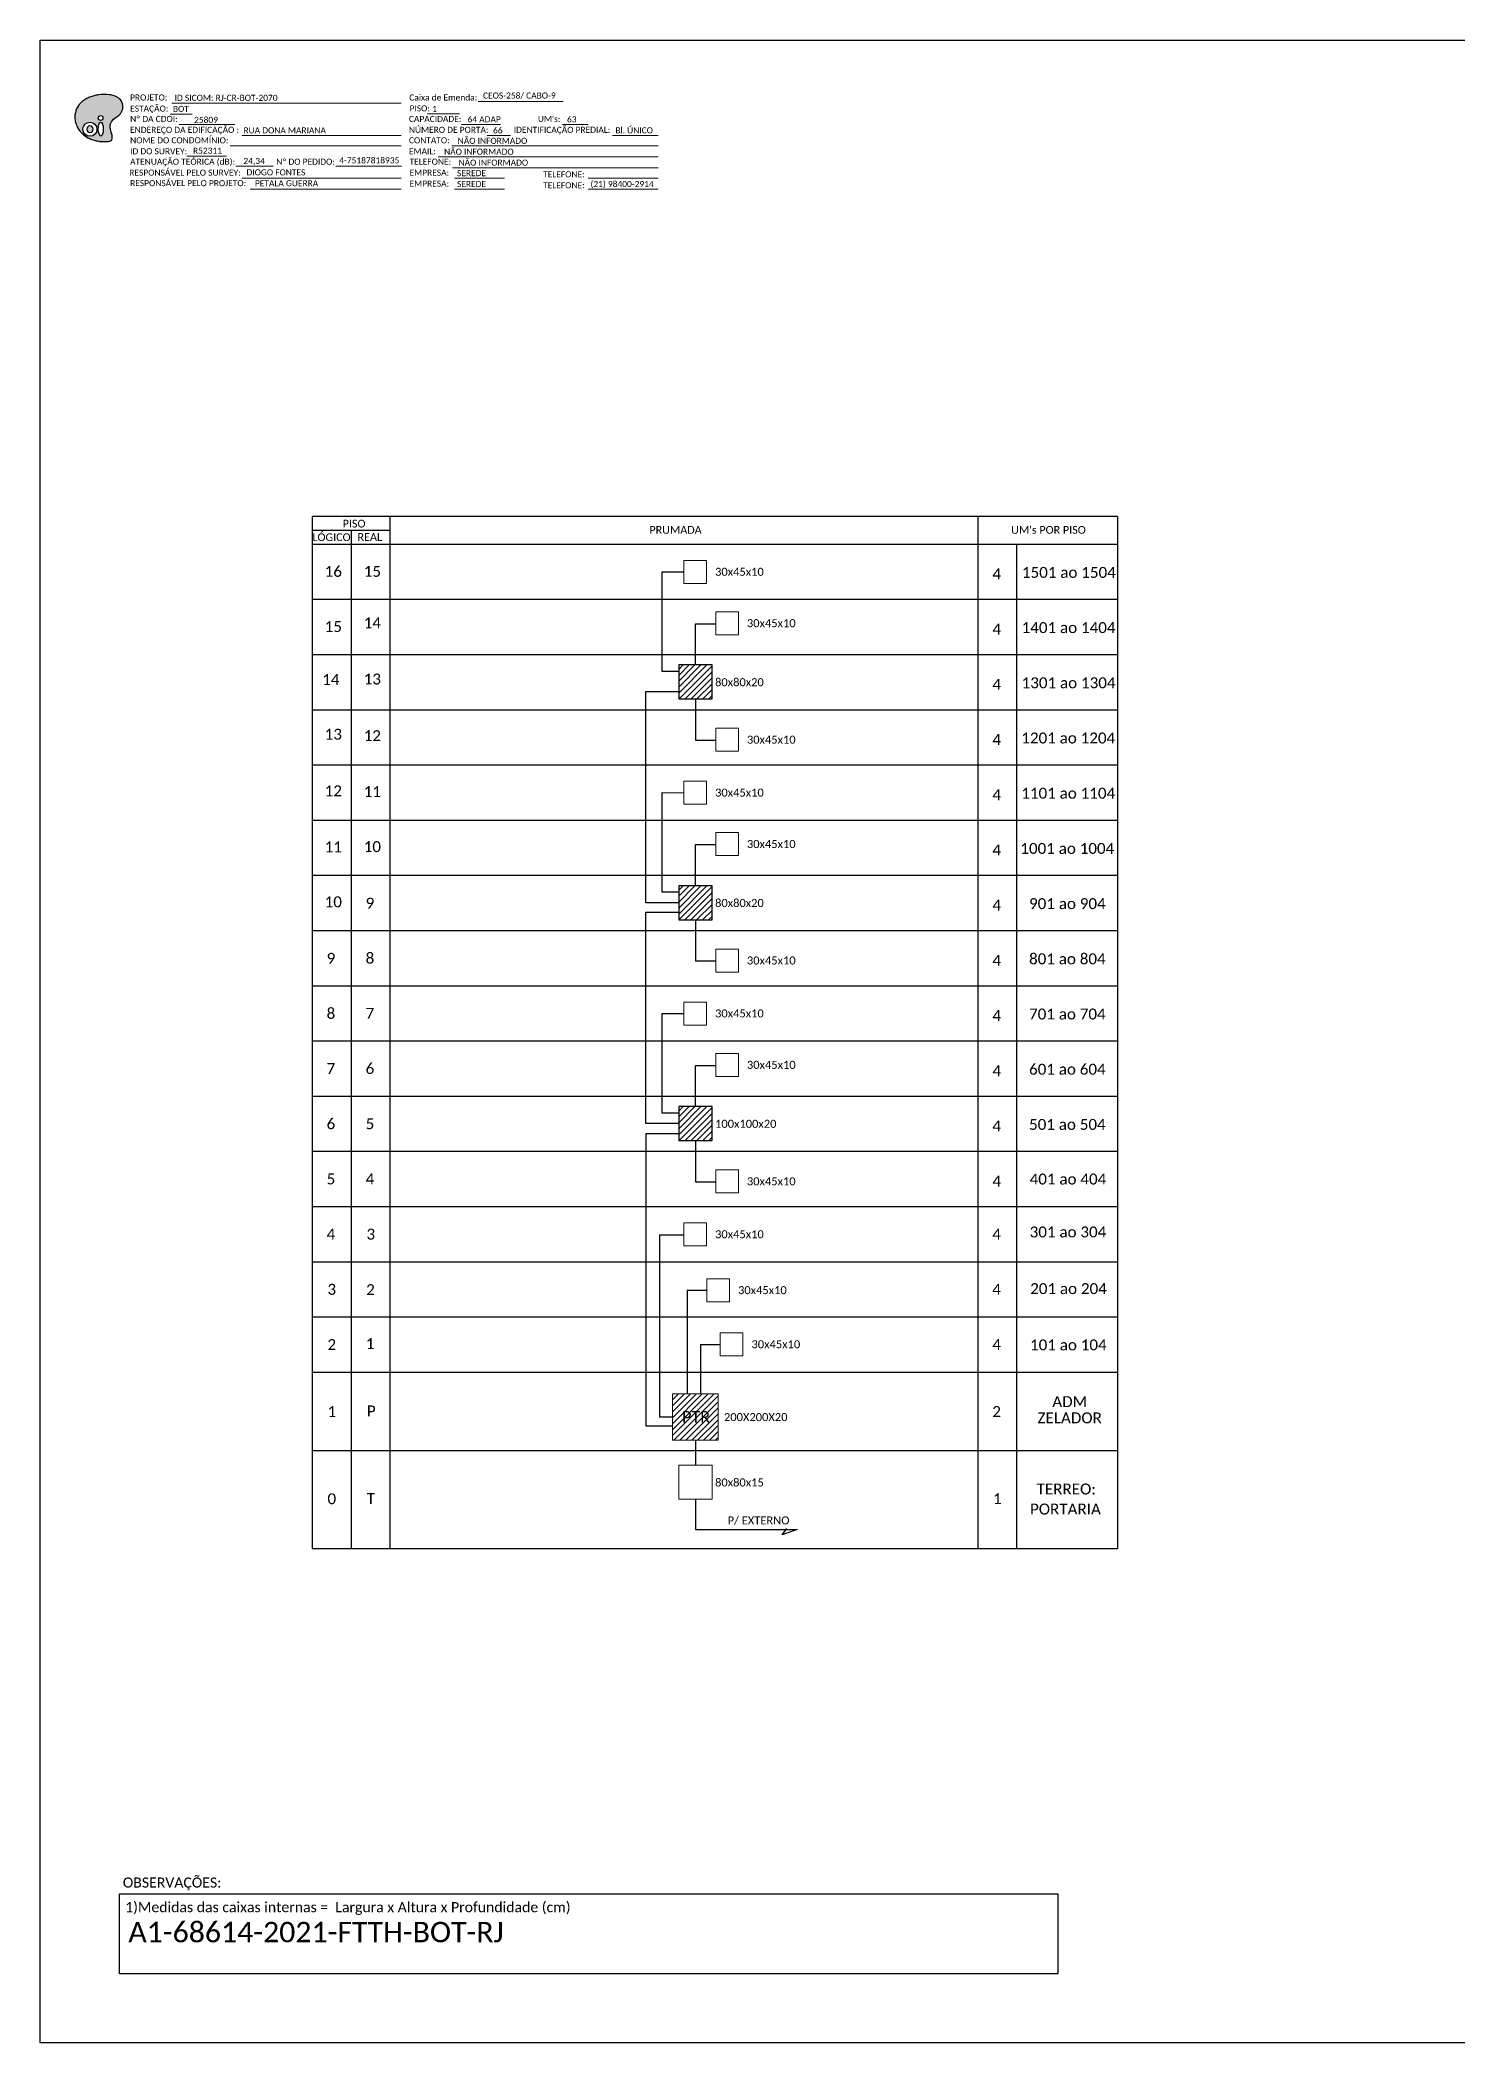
# Model space of a CAD drawing. Extents: x -4 to 1788, y 1 to 595.
# Drawn here: x 947 to 1368, y 1 to 595 of the extents above; entities that cross this region are included whole.
import ezdxf
from ezdxf.enums import TextEntityAlignment as Align

# ---------------------------------------------------------------- set-up
doc = ezdxf.new("R2010")
doc.units = 0
doc.styles.add('MtXpl_Calibri', font='calibri.ttf')
doc.styles.add('WMF-Calibri0', font='calibri.ttf')

# ---------------------------------------------------------------- blocks, each defined once
blk = doc.blocks.new('OI')
h = blk.add_hatch(color=40)
edge = h.paths.add_edge_path()
edge.add_spline(control_points=[(4.35, -0.67), (3.92, -0.99), (3.26, -1.5), (2.81, -2.59), (2.9, -3.5), (3.06, -4.27), (3.31, -4.85), (3.37, -5.39), (3.4, -5.88), (3.2, -6.4), (2.54, -6.61), (1.65, -6.63), (0.55, -6.67), (-0.56, -6.42), (-1.61, -6.14), (-2.77, -5.61), (-3.92, -4.77), (-4.89, -3.7), (-5.34, -2.65), (-5.6, -1.94), (-5.85, -0.96), (-5.71, 0.47), (-5.1, 2.02), (-4.14, 3.02), (-3.3, 3.61), (-2.37, 4.16), (-1.36, 4.44), (-0.56, 4.7), (0.79, 4.85), (2.24, 4.97), (3.79, 4.57), (4.67, 4.21), (5.44, 3.65), (5.76, 2.99), (6.03, 2.21), (6.01, 1.46), (5.72, 0.64), (5.31, 0.08), (4.88, -0.38), (4.51, -0.55), (4.35, -0.67)], knot_values=[0, 0, 0, 0, 1.60434, 2.417191, 3.427595, 4.282808, 4.776746, 5.304182, 5.888771, 6.258406, 6.858137, 7.79129, 8.986195, 10.124242, 11.187857, 12.242908, 13.953784, 15.414161, 16.515391, 17.349188, 17.675853, 19.552021, 21.515531, 22.568638, 23.63245, 24.621084, 25.782718, 26.745347, 27.142653, 29.870543, 31.004649, 31.921532, 32.709589, 33.801391, 34.042471, 35.192333, 35.971461, 36.628871, 37.254359, 37.836911, 37.836911, 37.836911, 37.836911], degree=3, periodic=0)
h.paths.add_polyline_path([(1.13, -0.87, -1), (-0.04, -0.87, -1)], flags=16)
edge = h.paths.add_edge_path(flags=16)
edge.add_ellipse((0.56, -3.59), major_axis=(-0.02, 1.71), ratio=0.361305, start_angle=0, end_angle=360)
h.paths.add_polyline_path([(-0.36, -3.62, -1), (-3.8, -3.62, -1)], flags=16)
edge = h.paths.add_edge_path(flags=0)
edge.add_ellipse((-2.08, -3.62), major_axis=(0, 0.885), ratio=0.758294, start_angle=0, end_angle=360)
at = {"color": 40}
for centre, radius in [((-2.08, -3.62), 1.72), ((0.54, -0.87), 0.587)]:
    blk.add_circle(centre, radius, dxfattribs=at)
blk.add_ellipse((-2.08, -3.62), major_axis=(0, 0.885), ratio=0.758294, start_param=-3.141592653589792, end_param=3.141592653589792, dxfattribs=at)
blk.add_ellipse((0.56, -3.59), major_axis=(-0.02, 1.71), ratio=0.361305, dxfattribs=at)
at = {"color": 40, "start_tangent": (-0.800898, -0.598801), "end_tangent": (-0.800898, -0.598801)}
blk.add_spline([(4.35, -0.67), (3.2, -1.78), (2.9, -2.54), (2.92, -3.55), (3.12, -4.38), (3.28, -4.85), (3.37, -5.37), (3.35, -5.95), (3.2, -6.29), (2.66, -6.55), (1.73, -6.63), (0.54, -6.62), (-0.58, -6.41), (-1.6, -6.11), (-2.56, -5.67), (-3.95, -4.67), (-4.89, -3.56), (-5.37, -2.56), (-5.64, -1.78), (-5.72, -1.46), (-5.63, 0.42), (-4.84, 2.22), (-4.13, 2.99), (-3.27, 3.62), (-2.4, 4.09), (-1.3, 4.47), (-0.37, 4.72), (0.02, 4.77), (2.75, 4.8), (3.85, 4.53), (4.69, 4.16), (5.31, 3.68), (5.85, 2.73), (5.93, 2.5), (5.94, 1.35), (5.67, 0.62), (5.29, 0.08), (4.84, -0.36), (4.35, -0.67)], degree=3, dxfattribs=at)

msp = doc.modelspace()

# ---------------------------------------------------------------- hatches: boundary and pattern name
h = msp.add_hatch()
h.set_pattern_fill('ANSI31', color=1, scale=10, style=0)
h.set_pattern_definition([(45, (519.8397, 14.3489), (-0.8838835, 0.8838835), [])])
h.paths.add_polyline_path([(1146.75, 409.92), (1136.85, 409.92), (1136.85, 399.9), (1146.75, 399.9)])
h.paths.add_polyline_path([(1143.34, 402.66), (1143.34, 407.81)], flags=16)
h = msp.add_hatch()
h.set_pattern_fill('ANSI31', color=1, scale=10, style=0)
h.set_pattern_definition([(45, (519.8397, -51.1386), (-0.8838835, 0.8838835), [])])
h.paths.add_polyline_path([(1146.75, 344.43), (1136.85, 344.43), (1136.85, 334.42), (1146.75, 334.42)])
h.paths.add_polyline_path([(1143.34, 337.18), (1143.34, 342.33)], flags=16)
h = msp.add_hatch()
h.set_pattern_fill('ANSI31', color=1, scale=10, style=0)
h.set_pattern_definition([(45, (519.8397, -116.6261), (-0.8838835, 0.8838835), [])])
h.paths.add_polyline_path([(1146.75, 278.94), (1136.85, 278.94), (1136.85, 268.93), (1146.75, 268.93)])
h.paths.add_polyline_path([(1143.34, 271.69), (1143.34, 276.84)], flags=16)
h = msp.add_hatch()
h.set_pattern_fill('ANSI31', color=1, scale=10, style=0)
h.set_pattern_definition([(45, (523.3934, -203.9745), (-0.8838835, 0.8838835), [])])
h.paths.add_polyline_path([(1135.01, 179.99), (1148.58, 179.99), (1148.58, 193.75), (1135.01, 193.75)])
h.paths.add_polyline_path([(1137.02, 184.34), (1147.1, 184.34), (1147.1, 189.49), (1137.02, 189.49)], flags=24)

# ---------------------------------------------------------------- linework, layer by layer
at = {"color": 7}
msp.add_lwpolyline([(947.45, 595.26), (1788.45, 595.26), (1788.45, 1.26), (947.45, 1.26)], close=True, dxfattribs=at)
at = {"color": 7, "lineweight": 0}
for points in [[(986.56, 576.58), (1054.58, 576.58)], [(1077.42, 577.07), (1102.55, 577.07)], [(986.05, 573.3), (992.6, 573.3)], [(1062.38, 573.34), (1071.86, 573.34)], [(988.71, 570.23), (1005.26, 570.23)], [(1007.28, 566.99), (1054.58, 566.99)], [(1072.43, 570.23), (1084.04, 570.23)], [(1080.01, 566.99), (1086.95, 566.99)], [(1102.37, 570.23), (1110.03, 570.23)], [(1117.18, 566.99), (1130.74, 566.99)], [(991.03, 560.82), (1002.72, 560.82)], [(1003.87, 563.88), (1054.58, 563.88)], [(1065.5, 560.64), (1130.77, 560.64)], [(1069.54, 563.88), (1130.77, 563.88)], [(1005.56, 557.85), (1016.56, 557.85)], [(1007.28, 554.29), (1054.58, 554.29)], [(1035.22, 557.85), (1054.6, 557.85)], [(1069.79, 557.41), (1130.77, 557.41)], [(1070.4, 554.29), (1085.19, 554.29)], [(1110, 554.29), (1130.77, 554.29)], [(1009.77, 551.06), (1054.58, 551.06)], [(1070.4, 551.06), (1085.19, 551.06)], [(1110, 551.06), (1130.77, 551.06)]]:
    msp.add_lwpolyline(points, dxfattribs=at)
at = {"color": 0}
for points in [[(1267, 454), (1028.18, 454)], [(1028.18, 449.89), (1051.33, 449.89)], [(1028.18, 445.78), (1267, 445.78)]]:
    msp.add_lwpolyline(points, dxfattribs=at)
for points in [[(1028.18, 454), (1028.18, 147.88)], [(1051.33, 147.88), (1051.33, 454)], [(1225.56, 454), (1225.56, 147.88)], [(1267, 454), (1267, 147.88)], [(1039.75, 449.89), (1039.75, 147.88)], [(1237.14, 147.88), (1237.14, 445.78)], [(1028.18, 429.41), (1267, 429.41)], [(1028.18, 413.03), (1267, 413.03)], [(1028.18, 396.66), (1267, 396.66)], [(1028.18, 380.29), (1267, 380.29)], [(1028.18, 363.92), (1267, 363.92)], [(1028.18, 347.55), (1267, 347.55)], [(1028.18, 331.18), (1267, 331.18)], [(1028.18, 314.8), (1267, 314.8)], [(1028.18, 298.43), (1267, 298.43)], [(1028.18, 282.06), (1267, 282.06)], [(1028.18, 265.69), (1267, 265.69)], [(1028.18, 249.32), (1267, 249.32)], [(1028.18, 232.94), (1267, 232.94)], [(1028.18, 216.57), (1267, 216.57)], [(1028.18, 200.2), (1267, 200.2)], [(1028.18, 176.94), (1267, 176.94)], [(1028.18, 147.88), (1267, 147.88)]]:
    msp.add_lwpolyline(points)
at = {"lineweight": 0}
for points in [[(1145.12, 440.94), (1138.4, 440.94), (1138.4, 434.12), (1145.12, 434.12)], [(1154.56, 425.69), (1147.84, 425.69), (1147.84, 418.87), (1154.56, 418.87)], [(1154.56, 391.15), (1147.84, 391.15), (1147.84, 384.33), (1154.56, 384.33)], [(1145.12, 375.45), (1138.4, 375.45), (1138.4, 368.64), (1145.12, 368.64)], [(1154.56, 360.2), (1147.84, 360.2), (1147.84, 353.39), (1154.56, 353.39)], [(1154.56, 325.66), (1147.84, 325.66), (1147.84, 318.85), (1154.56, 318.85)], [(1145.12, 309.97), (1138.4, 309.97), (1138.4, 303.15), (1145.12, 303.15)], [(1154.56, 294.71), (1147.84, 294.71), (1147.84, 287.9), (1154.56, 287.9)], [(1154.56, 260.17), (1147.84, 260.17), (1147.84, 253.36), (1154.56, 253.36)], [(1145.12, 244.48), (1138.4, 244.48), (1138.4, 237.66), (1145.12, 237.66)], [(1151.94, 227.9), (1145.21, 227.9), (1145.21, 221.08), (1151.94, 221.08)], [(1155.92, 211.84), (1149.2, 211.84), (1149.2, 205.03), (1155.92, 205.03)], [(1146.75, 172.58), (1136.85, 172.58), (1136.85, 162.54), (1146.75, 162.54)]]:
    msp.add_lwpolyline(points, close=True, dxfattribs=at)
at = {"color": 3}
for points in [[(1136.85, 407.98), (1131.95, 407.98), (1131.95, 437.56), (1138.4, 437.53)], [(1141.8, 409.92), (1141.8, 422.17), (1147.84, 422.17)], [(1136.85, 339.41), (1127.14, 339.41), (1127.14, 402.1), (1136.85, 402.1)], [(1141.8, 399.88), (1141.8, 387.63), (1147.84, 387.63)], [(1136.85, 342.5), (1131.95, 342.5), (1131.95, 372.07), (1138.4, 372.04)], [(1141.8, 344.43), (1141.8, 356.68), (1147.84, 356.68)], [(1136.85, 273.92), (1127.14, 273.92), (1127.14, 336.61), (1136.85, 336.61)], [(1141.8, 334.39), (1141.8, 322.14), (1147.84, 322.14)], [(1136.85, 277.01), (1131.95, 277.01), (1131.95, 306.58), (1138.4, 306.56)], [(1141.8, 278.94), (1141.8, 291.19), (1147.84, 291.19)], [(1136.85, 270.84), (1127.14, 270.84), (1127.14, 184.26), (1135.01, 184.26)], [(1141.8, 268.9), (1141.8, 256.65), (1147.84, 256.65)], [(1135.01, 186.87), (1131.25, 186.87), (1131.25, 240.96), (1138.4, 240.96)], [(1139.35, 224.49), (1139.35, 193.75)], [(1139.35, 224.49), (1145.21, 224.49)], [(1143.33, 208.43), (1143.33, 193.75)], [(1143.33, 208.43), (1149.2, 208.43)], [(1141.8, 179.99), (1141.8, 172.58)]]:
    msp.add_lwpolyline(points, dxfattribs=at)
at = {"color": 1}
for points in [[(1146.75, 409.92), (1136.85, 409.92), (1136.85, 399.88), (1146.75, 399.88)], [(1146.75, 344.43), (1136.85, 344.43), (1136.85, 334.39), (1146.75, 334.39)], [(1146.75, 278.94), (1136.85, 278.94), (1136.85, 268.9), (1146.75, 268.9)]]:
    msp.add_lwpolyline(points, close=True, dxfattribs=at)
at = {"color": 1, "lineweight": 0}
msp.add_lwpolyline([(1135.01, 193.75), (1148.58, 193.75), (1148.58, 179.99), (1135.01, 179.99)], close=True, dxfattribs=at)
at = {"color": 1}
for points in [[(1141.8, 162.54), (1141.8, 153.56), (1171.94, 153.56)], [(1167.52, 151.96), (1168.93, 153.79)], [(1171.94, 153.56), (1167.52, 151.96)]]:
    msp.add_lwpolyline(points, dxfattribs=at)
at = {"color": 0}
msp.add_lwpolyline([(971.02, 45.46), (1249.27, 45.46), (1249.27, 21.75), (971.02, 21.75)], close=True, dxfattribs=at)

# ---------------------------------------------------------------- block references
at = {"color": 7, "xscale": 1.213923925163967, "yscale": 1.213923925163967, "zscale": 1.213923925163967, "rotation": 0.1532896023949059}
msp.add_blockref('OI', (964.76, 573.2), dxfattribs=at)

# ---------------------------------------------------------------- texts
at = {"color": 7, "lineweight": 0, "style": 'WMF-Calibri0'}
for s, height, p in [('PROJETO:', 1.793, (974.16, 577.33)), ('ESTAÇÃO:', 1.793, (974.16, 574.05)), ('Caixa de Emenda:', 1.7927, (1056.96, 577.33)), ('Nº DA CDOI:', 1.7927, (974.16, 570.98)), ('CAPACIDADE:', 1.7927, (1056.85, 570.98)), ('PISO:', 1.793, (1057.03, 574.09)), ("UM's:", 1.793, (1095.1, 570.98)), ('ENDEREÇO DA EDIFICAÇÃO :', 1.7927, (974.16, 567.74)), ('NOME DO CONDOMÍNIO:', 1.7927, (974.16, 564.63)), ('CONTATO:', 1.793, (1056.85, 564.63)), ('NÚMERO DE PORTA:', 1.7927, (1056.85, 567.74)), ('IDENTIFICAÇÃO PREDIAL:', 1.7927, (1087.94, 567.74)), ('ATENUAÇÃO TEÓRICA (dB):', 1.7927, (974.16, 558.28)), ('ID DO SURVEY:', 1.7927, (974.16, 561.39)), ('Nº DO PEDIDO:', 1.7927, (1017.51, 558.28)), ('EMAIL:', 1.793, (1056.85, 561.39)), ('TELEFONE:', 1.793, (1057.04, 558.28)), ('RESPONSÁVEL PELO SURVEY:', 1.7927, (973.92, 555.04)), ('RESPONSÁVEL PELO PROJETO:', 1.7927, (974.16, 551.93)), ('EMPRESA:', 1.793, (1057.04, 555.04)), ('EMPRESA:', 1.793, (1057.04, 551.8)), ('TELEFONE:', 1.793, (1096.64, 554.54)), ('TELEFONE:', 1.793, (1096.64, 551.3))]:
    msp.add_text(s, height=height, dxfattribs=at).set_placement(p)
at = {"color": 7, "style": 'WMF-Calibri0'}
for s, height, p in [('ID SICOM: RJ-CR-BOT-2070', 1.7927, (987.36, 577.23)), ('CEOS-258/ CABO-9', 1.7927, (1078.82, 577.91)), ('BOT', 1.793, (986.84, 573.95)), ('1', 1.79, (1063.73, 573.94)), (' 64 ADAP', 1.793, (1073.6, 570.85)), ('63', 1.793, (1103.72, 570.83)), ('RUA DONA MARIANA', 1.7927, (1007.79, 567.58)), ('NÃO INFORMADO', 1.7927, (1071.32, 564.48)), ('66', 1.793, (1081.79, 567.59)), ('Bl. ÚNICO', 1.793, (1118.07, 567.59)), (' R52311', 1.793, (992.18, 561.56)), ('24,34', 1.793, (1007.75, 558.52)), ('4-75187818935', 1.7927, (1036.16, 558.69)), ('NÃO INFORMADO', 1.7927, (1067.28, 561.24)), ('NÃO INFORMADO', 1.7927, (1071.57, 558.01)), ('DIOGO FONTES', 1.7927, (1008.68, 555.13)), ('PETALA GUERRA', 1.7927, (1011.17, 551.9)), ('SEREDE', 1.793, (1071.1, 554.89)), ('SEREDE', 1.793, (1071.1, 551.66)), ('(21) 98400-2914', 1.7927, (1110.7, 551.66)), ('30x45x10', 2.373, (1147.64, 436.38)), ('1501 ao 1504', 3.24, (1238.65, 435.76)), ('30x45x10', 2.373, (1157.08, 421.13)), ('1401 ao 1404', 3.24, (1238.56, 419.39)), ('80x80x20', 2.373, (1147.64, 403.63)), ('1301 ao 1304', 3.24, (1238.56, 403.02)), ('30x45x10', 2.373, (1157.08, 386.59)), ('1201 ao 1204', 3.24, (1238.46, 386.65)), ('30x45x10', 2.373, (1147.64, 370.89)), ('1101 ao 1104', 3.24, (1238.46, 370.28)), ('30x45x10', 2.373, (1157.08, 355.64)), ('1001 ao 1004', 3.24, (1238.18, 353.9)), ('80x80x20', 2.373, (1147.64, 338.15)), ('901 ao 904', 3.24, (1240.76, 337.53)), ('30x45x10', 2.373, (1157.08, 321.1)), ('801 ao 804', 3.24, (1240.76, 321.16)), ('30x45x10', 2.373, (1147.64, 305.4)), ('701 ao 704', 3.24, (1240.76, 304.79)), ('30x45x10', 2.373, (1157.08, 290.15)), ('601 ao 604', 3.24, (1240.76, 288.42)), ('100x100x20', 2.373, (1147.64, 272.66)), ('501 ao 504', 3.24, (1240.76, 272.05)), ('30x45x10', 2.373, (1157.08, 255.61)), ('401 ao 404', 3.24, (1240.94, 255.85)), ('30x45x10', 2.373, (1147.64, 239.91)), ('301 ao 304', 3.24, (1240.94, 240.16)), ('30x45x10', 2.373, (1154.45, 223.33)), ('201 ao 204', 3.24, (1241.1, 223.35)), ('30x45x10', 2.373, (1158.44, 207.28)), ('101 ao 104', 3.24, (1241.05, 206.66)), ('ADM', 3.24, (1247.66, 189.83)), ('PTR', 3.433, (1137.87, 185.22)), ('200X200X20', 2.373, (1150.28, 185.68)), ('ZELADOR', 3.24, (1243.28, 185.01)), ('80x80x15', 2.373, (1147.64, 166.3)), ('TERREO:', 3.24, (1243, 163.93)), ('PORTARIA', 3.24, (1241.04, 157.98)), ('P/ EXTERNO', 2.373, (1151.36, 155.04))]:
    msp.add_text(s, height=height, dxfattribs=at).set_placement(p)
msp.add_text('25809', height=1.793, dxfattribs=at).set_placement((996.67, 570.69), align=Align.CENTER)
at = {"color": 0, "style": 'WMF-Calibri0'}
for s, p in [('     PISO', (1033.14, 450.7)), ('  LÓGICO', (1026.6, 446.67)), ('    REAL', (1038.36, 446.73)), ('PRUMADA', (1128.15, 448.84)), ("UM's POR PISO", (1235.45, 448.84))]:
    msp.add_text(s, height=2.3, dxfattribs=at).set_placement(p)
at = {"color": 7, "style": 'WMF-Calibri0'}
for s, p in [('16', (1034.43, 437.69)), ('15', (1046, 437.69)), ('15', (1034.43, 421.32)), ('14', (1046, 422.41)), ('14', (1033.68, 405.6)), ('13', (1046, 405.76)), ('13', (1034.43, 389.39)), ('12', (1046, 388.97)), ('12', (1034.43, 372.6)), ('11', (1046, 372.38)), ('11', (1034.43, 356.01)), ('10', (1046, 356.05)), ('10', (1034.43, 339.68))]:
    msp.add_text(s, height=3.24, dxfattribs=at).set_placement(p, align=Align.MIDDLE_CENTER)
for s, style, p in [('OBSERVAÇÕES:', 'WMF-Calibri0', (972, 47.33)), ('1)Medidas das caixas internas =  Largura x Altura x Profundidade (cm)', 'MtXpl_Calibri', (972.69, 40.03))]:
    msp.add_text(s, height=3, dxfattribs=dict(style=style)).set_placement(p)
at = {"color": 1, "style": 'WMF-Calibri0'}
msp.add_text('A1-68614-2021-FTTH-BOT-RJ', height=6.0588, dxfattribs=at).set_placement((973.63, 31.11))
at = {"color": 7, "style": 'WMF-Calibri0'}
for tag, flags, p in [('4', 4, (1231.17, 436.92)), ('4', 4, (1231.17, 420.55)), ('4', 4, (1231.17, 404.18)), ('4', 4, (1231.17, 387.8)), ('4', 4, (1231.17, 371.43)), ('4', 4, (1231.17, 355.06)), ('9', 4, (1045.29, 339.29)), ('4', 4, (1231.17, 338.69)), ('9', 4, (1033.72, 322.92)), ('8', 4, (1045.29, 322.99)), ('4', 4, (1231.17, 322.32)), ('8', 4, (1033.72, 306.62)), ('7', 4, (1045.29, 306.62)), ('4', 4, (1231.17, 305.94)), ('7', 4, (1033.72, 290.25)), ('6', 4, (1045.29, 290.25)), ('4', 4, (1231.17, 289.57)), ('6', 4, (1033.72, 273.87)), ('5', 4, (1045.29, 273.87)), ('4', 4, (1231.17, 273.2)), ('5', 4, (1033.72, 257.5)), ('4', 4, (1045.29, 257.5)), ('4', 4, (1231.17, 256.83)), ('4', 4, (1033.72, 241.13)), ('3', 4, (1045.54, 241.13)), ('4', 4, (1231.14, 241.12)), ('3', 4, (1033.97, 224.76)), ('2', 4, (1045.45, 224.66)), ('4', 4, (1231.14, 224.75)), ('2', 4, (1033.97, 208.39)), ('1', 4, (1045.32, 208.65)), ('4', 4, (1231.14, 208.38)), ('1', 4, (1033.97, 188.53)), ('P', 12, (1045.67, 188.7)), ('2', 4, (1231.14, 188.52)), ('0', 4, (1033.97, 162.65)), ('T', 12, (1045.54, 162.69)), ('1', 4, (1231.35, 162.68))]:
    msp.add_attdef(tag, text='XX', height=3.24, dxfattribs=dict(at, flags=flags)).set_placement(p, align=Align.MIDDLE_CENTER)

doc.saveas('drawing.dxf')
